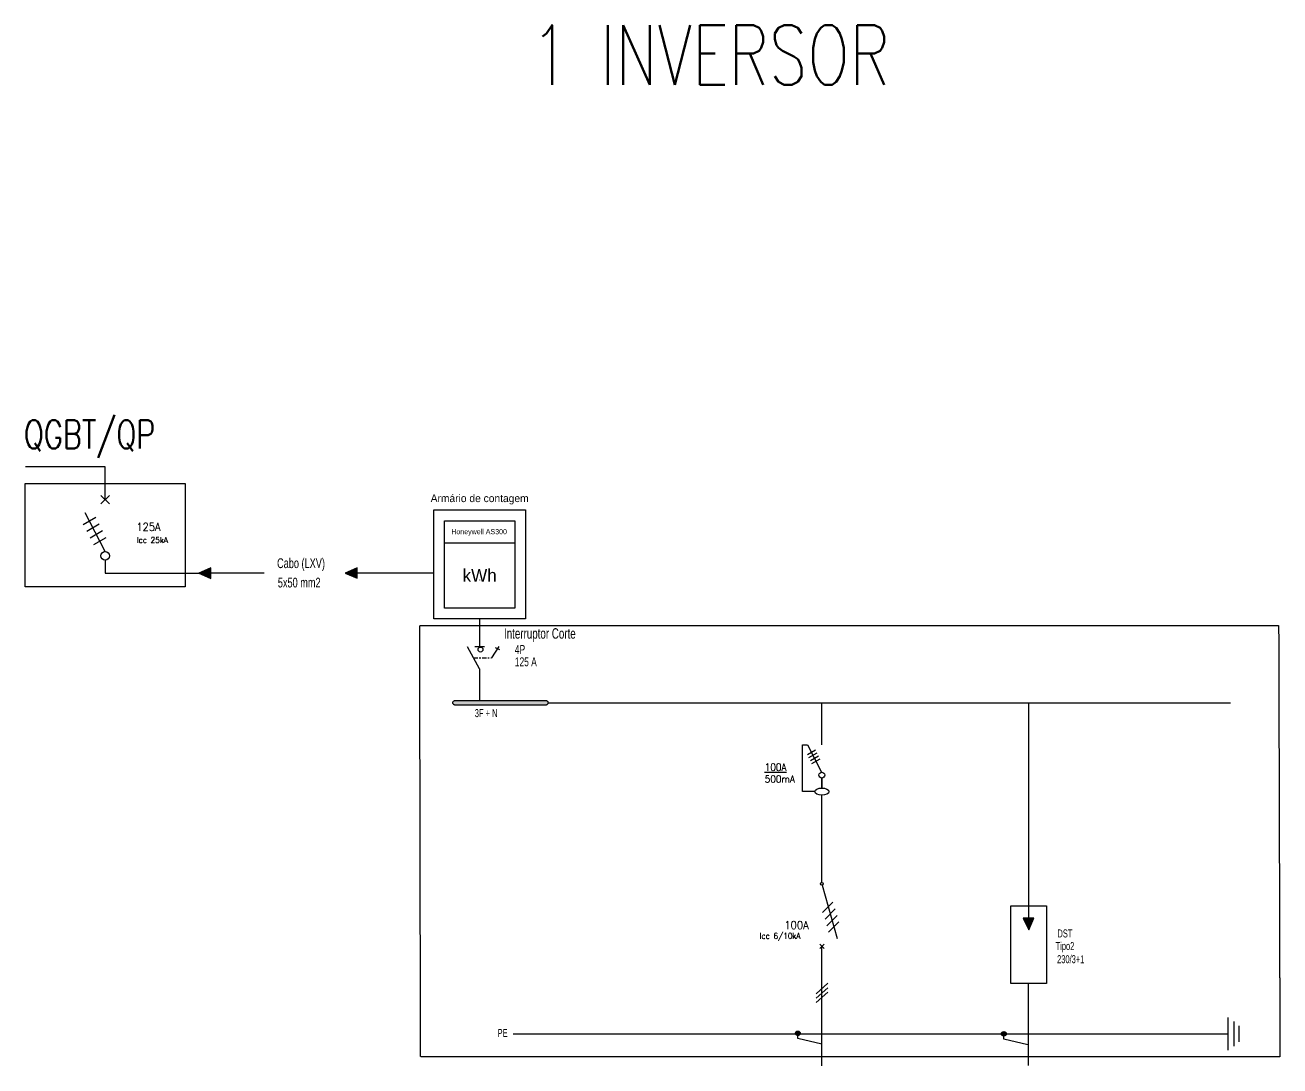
# Model space of a CAD drawing. Header units: millimetres. Extents: x 75320 to 3731865, y 19394 to 539720.
# Drawn here: x 256743 to 340832, y 23804 to 93520 of the extents above; entities that cross this region are included whole.
import ezdxf
from ezdxf.enums import TextEntityAlignment as Align

# ---------------------------------------------------------------- set-up
doc = ezdxf.new("R2010")
doc.units = ezdxf.units.MM
doc.linetypes.add('atContinuous2', pattern=[0])
doc.linetypes.add('RDASHED', pattern=[2.38125, 1.5875, -0.79375])
for name, color, linetype in [('326', 7, 'Continuous'), ('Z_entity', 7, 'Continuous'), ('Z_rectangle', 7, 'Continuous'), ('Z_solid', 96, 'Continuous'), ('Z_text', 7, 'Continuous')]:
    doc.layers.add(name, color=color, linetype=linetype)
doc.styles.add('QTNBCJ+TT111t00', font='', dxfattribs={"height": 0.2})
doc.styles.add('ROMANS', font='ROMANS.shx', dxfattribs={"width": 0.9, "height": 238.125})
doc.styles.get("Standard").update_dxf_attribs({"font": 'bahnschrift.ttf'})
doc.styles.get('QTNBCJ+TT111t00').set_extended_font_data('T T 1 1 1t 0 0')

msp = doc.modelspace()

# ---------------------------------------------------------------- hatches: boundary and pattern name
h = msp.add_hatch(color=256)
h.dxf.hatch_style = 1
h.paths.add_polyline_path([(291809, 48130), (291805, 48155), (291795, 48179), (291779, 48202), (291759, 48222), (291735, 48239), (291708, 48252), (291679, 48260), (291649, 48263), (285562, 48263), (285528, 48260), (285495, 48252), (285466, 48239), (285440, 48222), (285419, 48202), (285403, 48179), (285392, 48155), (285389, 48130), (285392, 48101), (285403, 48076), (285419, 48053), (285440, 48034), (285466, 48018), (285495, 48006), (285528, 47999), (285562, 47997), (291649, 47997), (291679, 47999), (291708, 48006), (291735, 48018), (291759, 48034), (291779, 48053), (291795, 48076), (291805, 48101)])
at = {"layer": 'Z_solid'}
for points in [[(268397, 56803), (269196, 56457), (269196, 57163)], [(278196, 56810), (278995, 56463), (278995, 57169)], [(323997, 32908), (324343, 33707), (323637, 33707)], [(308692, 25993), (308689, 25963), (308680, 25936), (308666, 25911), (308647, 25889), (308624, 25871), (308596, 25858), (308566, 25849), (308532, 25846), (308499, 25849), (308468, 25858), (308441, 25871), (308417, 25889), (308398, 25911), (308384, 25936), (308375, 25963), (308372, 25993), (308375, 26022), (308384, 26049), (308398, 26074), (308417, 26096), (308441, 26114), (308468, 26128), (308499, 26136), (308532, 26139), (308566, 26136), (308596, 26128), (308624, 26114), (308647, 26096), (308666, 26074), (308680, 26049), (308689, 26022)], [(322493, 25951), (322490, 25922), (322481, 25894), (322467, 25869), (322448, 25848), (322425, 25830), (322398, 25816), (322367, 25807), (322333, 25804), (322300, 25807), (322269, 25816), (322242, 25830), (322218, 25848), (322200, 25869), (322185, 25894), (322177, 25922), (322174, 25951), (322177, 25980), (322185, 26007), (322200, 26032), (322218, 26054), (322242, 26072), (322269, 26086), (322300, 26094), (322333, 26097), (322367, 26094), (322398, 26086), (322425, 26072), (322448, 26054), (322467, 26032), (322481, 26007), (322490, 25980)]]:
    msp.add_hatch(color=0, dxfattribs=at).paths.add_polyline_path(points)

# ---------------------------------------------------------------- linework, layer by layer
for p, q in [((262112, 63922), (256775, 63922)), ((262112, 61733), (262112, 63922)), ((261820, 62002), (262403, 61464)), ((261820, 61464), (262403, 62002)), ((260642, 60076), (261474, 60559)), ((260875, 59625), (261706, 60108)), ((261108, 59174), (261939, 59657)), ((261341, 58722), (262172, 59205)), ((262108, 57675), (262108, 56803)), ((262108, 56803), (268397, 56803)), ((291809, 48130), (337520, 48119)), ((310135, 45316), (310135, 48102)), ((323990, 48138), (323990, 42780)), ((309168, 44662), (309715, 44977)), ((309268, 44461), (309815, 44776)), ((309368, 44259), (309914, 44575)), ((309467, 44058), (310014, 44373)), ((310143, 43086), (310143, 42416)), ((323990, 42780), (323990, 34520))]:
    msp.add_line(p, q)
at = {"color": 0, "linetype": 'ByBlock'}
for p, q in [((310135, 45316), (310135, 48102)), ((310135, 42416), (310135, 43086)), ((310135, 36095), (310135, 41935)), ((310161, 35905), (311155, 32326)), ((310868, 34775), (310178, 34085)), ((311038, 34326), (310348, 33636)), ((311153, 33878), (310464, 33189)), ((311283, 33455), (310593, 32765)), ((310289, 31659), (309999, 31948)), ((309999, 31659), (310289, 31948)), ((310144, 23804), (310144, 31804)), ((323990, 23822), (323990, 29321))]:
    msp.add_line(p, q, dxfattribs=at)
for points in [[(256743, 62820), (267480, 62820), (267480, 55888), (256743, 55888)], [(284133, 61043), (290278, 61043), (290278, 53748), (284133, 53748)], [(284855, 60320), (289555, 60320), (289555, 54470), (284855, 54470)], [(284855, 58848), (289555, 58848), (289555, 54470), (284855, 54470)], [(322795, 34520), (325185, 34520), (325185, 29321), (322795, 29321)]]:
    msp.add_lwpolyline(points, close=True)
for points in [[(262108, 58263), (260772, 60854)], [(309669, 42176), (308848, 42176), (308848, 45316), (309179, 45316), (310115, 43475)]]:
    msp.add_lwpolyline(points)
at = {"linetype": 'RDASHED'}
msp.add_lwpolyline([(283190, 53300), (340748, 53300), (340832, 24410), (283245, 24410)], close=True, dxfattribs=at)
for centre, radius in [((262108, 57969), 294), ((310135, 43281), 195)]:
    msp.add_circle(centre, radius)
at = {"color": 0, "linetype": 'ByBlock'}
msp.add_circle((310137, 35998), 96.6, dxfattribs=at)
msp.add_ellipse((310141, 42175), major_axis=(471, 0), ratio=0.510093)
at = {"layer": 'Z_entity', "color": 7}
for points in [[(268397, 56803), (269196, 56457), (269196, 57163), (268397, 56803)], [(278196, 56810), (278995, 56463), (278995, 57169), (278196, 56810)], [(291809, 48130), (291805, 48155), (291795, 48179), (291779, 48202), (291759, 48222), (291735, 48239), (291708, 48252), (291679, 48260), (291649, 48263), (285562, 48263), (285528, 48260), (285495, 48252), (285466, 48239), (285440, 48222), (285419, 48202), (285403, 48179), (285392, 48155), (285389, 48130), (285389, 48130), (285392, 48101), (285403, 48076), (285419, 48053), (285440, 48034), (285466, 48018), (285495, 48006), (285528, 47999), (285562, 47997), (291649, 47997), (291679, 47999), (291708, 48006), (291735, 48018), (291759, 48034), (291779, 48053), (291795, 48076), (291805, 48101), (291809, 48130), (291809, 48130)], [(323997, 32908), (324343, 33707), (323637, 33707), (323997, 32908)], [(308692, 25993), (308689, 25963), (308680, 25936), (308666, 25911), (308647, 25889), (308624, 25871), (308596, 25858), (308566, 25849), (308532, 25846), (308499, 25849), (308468, 25858), (308441, 25871), (308417, 25889), (308398, 25911), (308384, 25936), (308375, 25963), (308372, 25993), (308375, 26022), (308384, 26049), (308398, 26074), (308417, 26096), (308441, 26114), (308468, 26128), (308499, 26136), (308532, 26139), (308566, 26136), (308596, 26128), (308624, 26114), (308647, 26096), (308666, 26074), (308680, 26049), (308689, 26022), (308692, 25993), (308692, 25993)], [(322493, 25951), (322490, 25922), (322481, 25894), (322467, 25869), (322448, 25848), (322425, 25830), (322398, 25816), (322367, 25807), (322333, 25804), (322300, 25807), (322269, 25816), (322242, 25830), (322218, 25848), (322200, 25869), (322185, 25894), (322177, 25922), (322174, 25951), (322177, 25980), (322185, 26007), (322200, 26032), (322218, 26054), (322242, 26072), (322269, 26086), (322300, 26094), (322333, 26097), (322367, 26094), (322398, 26086), (322425, 26072), (322448, 26054), (322467, 26032), (322481, 26007), (322490, 25980), (322493, 25951), (322493, 25951)]]:
    msp.add_lwpolyline(points, dxfattribs=at)
at = {"layer": 'Z_entity', "color": 0}
for points in [[(272767, 56810), (269196, 56810)], [(284133, 56816), (278995, 56816)], [(287200, 53794), (287200, 51866)], [(287200, 50401), (286401, 51866)], [(287520, 51866), (286881, 51866)], [(288479, 51892), (287999, 51133)], [(288253, 51839), (288532, 51693)], [(286801, 51133), (287080, 51133)], [(287174, 51133), (287280, 51133)], [(287373, 51133), (287666, 51133)], [(287760, 51133), (287853, 51133)], [(287946, 51133), (287999, 51133)], [(287200, 50401), (287200, 48263)], [(291649, 48263), (285562, 48263)], [(285562, 47997), (291649, 47997)], [(323990, 34520), (323990, 33707)], [(309758, 28630), (310530, 29349)], [(309758, 28337), (310530, 29043)], [(309758, 28044), (310530, 28750)], [(337350, 27043), (337350, 24858)], [(337755, 26776), (337755, 25125)], [(338074, 26483), (338074, 25418)], [(289444, 25949), (337350, 25950)], [(308532, 25646), (308532, 25993)], [(310144, 25260), (308532, 25646)], [(322334, 25604), (322334, 25951)], [(323945, 25218), (322334, 25604)]]:
    msp.add_lwpolyline(points, dxfattribs=at)
at = {"layer": 'Z_entity', "color": 0, "linetype": 'atContinuous2'}
msp.add_circle((287261, 51692), 166, dxfattribs=at)
at = {"layer": 'Z_rectangle', "color": 7, "linetype": 'atContinuous2'}
for p, q in [((287200, 56354), (287200, 56340)), ((287205, 53285), (287205, 53272))]:
    msp.add_line(p, q, dxfattribs=at)

# ---------------------------------------------------------------- texts
at = {"lineweight": -3, "style": 'ROMANS', "width": 0.75}
for s, height, p in [('1 INVERSOR', 4000, (290647, 89520)), ('QGBT/QP', 1890.8, (256660, 65158))]:
    msp.add_text(s, height=height, dxfattribs=at).set_placement(p)
at = {"width": 7000.41, "attachment_point": 5}
for s, insert, char_height in [('\\pxqc;Armário de contagem', (287205, 61748), 513.54), ('\\pxqc;kWh', (287205, 56659), 855.9)]:
    msp.add_mtext(s, dxfattribs=dict(at, insert=insert, char_height=char_height))
at = {"insert": (287168, 59538), "char_height": 342.36, "attachment_point": 5}
msp.add_mtext_dynamic_manual_height_columns('Honeywell AS300', width=4700.99, gutter_width=713, heights=[0], dxfattribs=at)
at = {"layer": '326', "linetype": 'Continuous', "style": 'ROMANS', "width": 0.9}
for s, p in [('125A', (265009, 59636)), ('100A', (308438, 32960))]:
    msp.add_text(s, height=543.5, dxfattribs=at).set_placement(p, align=Align.CENTER)
for s, p in [('Icc 25kA', (264230, 59030)), ('Icc 6/10kA', (305970, 32510))]:
    msp.add_text(s, height=400, dxfattribs=at).set_placement(p, align=Align.MIDDLE_LEFT)
for s, p in [('%%U100A', (306301, 43568)), ('500mA', (306301, 42778))]:
    msp.add_text(s, height=487.9, dxfattribs=at).set_placement(p)
at = {"layer": 'Z_text', "color": 0, "style": 'QTNBCJ+TT111t00', "width": 0.7}
for s, height, p in [('Cabo (LXV)', 656.2, (273629, 57149)), ('5x50 mm2', 656.2, (273680, 55851)), ('Interruptor Corte', 699.9, (288836, 52420)), ('4P', 600.6, (289564, 51396)), ('125 A', 600.6, (289564, 50570)), ('3F + N', 536.3, (286877, 47166)), ('DST', 536.3, (325925, 32408)), ('Tipo2', 536.3, (325801, 31564)), ('230/3+1', 536.3, (325900, 30683)), ('PE', 536.3, (288407, 25741))]:
    msp.add_text(s, height=height, rotation=0.00055, dxfattribs=at).set_placement(p)

doc.saveas('drawing.dxf')
